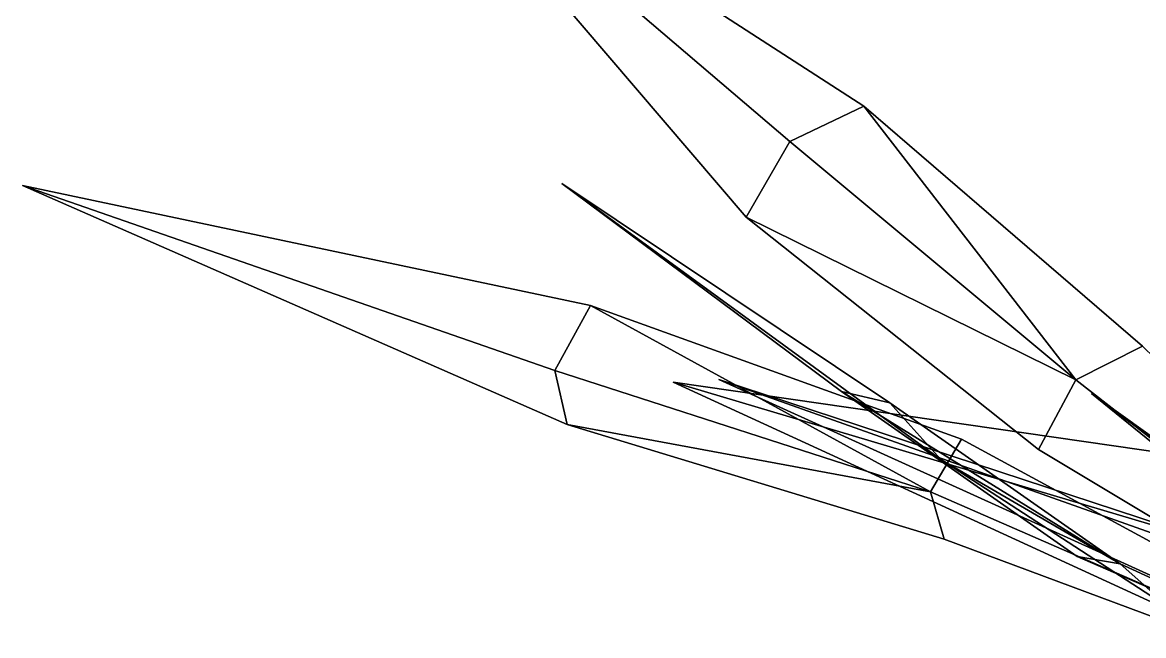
# Model space of a CAD drawing. Header units: metres. Extents: x -366 to 149, y -229 to 234.
# Drawn here: x -247.1 to -182.7, y 13.3 to 48.5 of the extents above; entities that cross this region are included whole.
import ezdxf

# ---------------------------------------------------------------- set-up
doc = ezdxf.new("R2010")
doc.units = ezdxf.units.M

msp = doc.modelspace()

# ---------------------------------------------------------------- linework, layer by layer
at = {"layer": 'coral-li_Mrstm', "color": 3}
for points in [[(-205.5343, 37.3321, 588.0914), (-226.0502, 61.3492, 601.0516), (-203.0144, 41.6791, 589.067)], [(-205.5343, 37.3321, 588.0914), (-203.0144, 41.6791, 589.067), (-226.0502, 61.3492, 601.0516)], [(-203.0144, 41.6791, 589.067), (-226.0502, 61.3492, 601.0516), (-198.7666, 43.7093, 591.0751)], [(-203.0144, 41.6791, 589.067), (-198.7666, 43.7093, 591.0751), (-226.0502, 61.3492, 601.0516)], [(-186.6003, 27.9984, 581.0763), (-203.0144, 41.6791, 589.067), (-198.7666, 43.7093, 591.0751)], [(-186.6003, 27.9984, 581.0763), (-198.7666, 43.7093, 591.0751), (-203.0144, 41.6791, 589.067)], [(-186.6003, 27.9984, 581.0763), (-198.7666, 43.7093, 591.0751), (-182.7716, 29.9405, 582.4479)], [(-186.6003, 27.9984, 581.0763), (-182.7716, 29.9405, 582.4479), (-198.7666, 43.7093, 591.0751)], [(-205.5343, 37.3321, 588.0914), (-203.0144, 41.6791, 589.067), (-186.6003, 27.9984, 581.0763)], [(-205.5343, 37.3321, 588.0914), (-186.6003, 27.9984, 581.0763), (-203.0144, 41.6791, 589.067)], [(-200.0601, 27.3263, 603.4025), (-216.1029, 39.2808, 631.0685), (-197.28, 26.6882, 607.6524)], [(-200.0601, 27.3263, 603.4025), (-197.28, 26.6882, 607.6524), (-216.1029, 39.2808, 631.0685)], [(-197.28, 26.6882, 607.6524), (-216.1029, 39.2808, 631.0685), (-194.357, 23.4317, 610.3076)], [(-197.28, 26.6882, 607.6524), (-194.357, 23.4317, 610.3076), (-216.1029, 39.2808, 631.0685)], [(-215.8028, 25.4438, 576.6824), (-247.0694, 39.1571, 576.4879), (-216.5093, 28.5416, 572.6694)], [(-215.8028, 25.4438, 576.6824), (-216.5093, 28.5416, 572.6694), (-247.0694, 39.1571, 576.4879)], [(-216.5093, 28.5416, 572.6694), (-247.0694, 39.1571, 576.4879), (-214.4568, 32.2796, 569.8387)], [(-216.5093, 28.5416, 572.6694), (-214.4568, 32.2796, 569.8387), (-247.0694, 39.1571, 576.4879)], [(-188.7442, 24.0057, 580.2664), (-205.5343, 37.3321, 588.0914), (-186.6003, 27.9984, 581.0763)], [(-188.7442, 24.0057, 580.2664), (-186.6003, 27.9984, 581.0763), (-205.5343, 37.3321, 588.0914)], [(-194.9537, 21.5818, 569.9573), (-216.5093, 28.5416, 572.6694), (-214.4568, 32.2796, 569.8387)], [(-194.9537, 21.5818, 569.9573), (-214.4568, 32.2796, 569.8387), (-216.5093, 28.5416, 572.6694)], [(-194.9537, 21.5818, 569.9573), (-214.4568, 32.2796, 569.8387), (-193.1613, 24.598, 567.1287)], [(-194.9537, 21.5818, 569.9573), (-193.1613, 24.598, 567.1287), (-214.4568, 32.2796, 569.8387)], [(-186.6003, 27.9984, 581.0763), (-182.7716, 29.9405, 582.4479), (-157.3015, 5.1356, 561.7098)], [(-186.6003, 27.9984, 581.0763), (-157.3015, 5.1356, 561.7098), (-182.7716, 29.9405, 582.4479)], [(-215.8028, 25.4438, 576.6824), (-216.5093, 28.5416, 572.6694), (-194.9537, 21.5818, 569.9573)], [(-215.8028, 25.4438, 576.6824), (-194.9537, 21.5818, 569.9573), (-216.5093, 28.5416, 572.6694)], [(-178.7129, 13.6148, 287.1815), (-209.7264, 27.8699, 286.38), (-178.5117, 18.5644, 285.8932)], [(-178.7129, 13.6148, 287.1815), (-178.5117, 18.5644, 285.8932), (-209.7264, 27.8699, 286.38)], [(-178.5117, 18.5644, 285.8932), (-209.7264, 27.8699, 286.38), (-176.0905, 23.00783, 286.663)], [(-178.5117, 18.5644, 285.8932), (-176.0905, 23.00783, 286.663), (-209.7264, 27.8699, 286.38)], [(-177.8318, 14.7448, 291.5845), (-207.0954, 28.0222, 303.119), (-177.1548, 17.4064, 295.9038)], [(-177.8318, 14.7448, 291.5845), (-177.1548, 17.4064, 295.9038), (-207.0954, 28.0222, 303.119)], [(-177.1548, 17.4064, 295.9038), (-207.0954, 28.0222, 303.119), (-174.9016, 17.449, 300.4995)], [(-177.1548, 17.4064, 295.9038), (-174.9016, 17.449, 300.4995), (-207.0954, 28.0222, 303.119)], [(-157.3015, 5.1356, 561.7098), (-188.7442, 24.0057, 580.2664), (-186.6003, 27.9984, 581.0763)], [(-157.3015, 5.1356, 561.7098), (-186.6003, 27.9984, 581.0763), (-188.7442, 24.0057, 580.2664)], [(-186.5213, 17.8699, 587.6542), (-200.0601, 27.3263, 603.4025), (-184.058, 17.4482, 591.5204)], [(-186.5213, 17.8699, 587.6542), (-184.058, 17.4482, 591.5204), (-200.0601, 27.3263, 603.4025)], [(-200.0601, 27.3263, 603.4025), (-197.28, 26.6882, 607.6524), (-184.058, 17.4482, 591.5204)], [(-200.0601, 27.3263, 603.4025), (-184.058, 17.4482, 591.5204), (-197.28, 26.6882, 607.6524)], [(-166.8741, 11.9466, 566.5328), (-185.7073, 27.2259, 590.565), (-164.4927, 12.03415, 571.0627)], [(-166.8741, 11.9466, 566.5328), (-164.4927, 12.03415, 571.0627), (-185.7073, 27.2259, 590.565)], [(-164.4927, 12.03415, 571.0627), (-185.7073, 27.2259, 590.565), (-161.7615, 9.3055, 574.4234)], [(-164.4927, 12.03415, 571.0627), (-161.7615, 9.3055, 574.4234), (-185.7073, 27.2259, 590.565)], [(-184.058, 17.4482, 591.5204), (-197.28, 26.6882, 607.6524), (-194.357, 23.4317, 610.3076)], [(-184.058, 17.4482, 591.5204), (-194.357, 23.4317, 610.3076), (-197.28, 26.6882, 607.6524)], [(-194.1725, 18.8638, 573.59), (-215.8028, 25.4438, 576.6824), (-194.9537, 21.5818, 569.9573)], [(-194.1725, 18.8638, 573.59), (-194.9537, 21.5818, 569.9573), (-215.8028, 25.4438, 576.6824)], [(-194.9537, 21.5818, 569.9573), (-193.1613, 24.598, 567.1287), (-157.3015, 5.1356, 561.7098)], [(-194.9537, 21.5818, 569.9573), (-157.3015, 5.1356, 561.7098), (-193.1613, 24.598, 567.1287)], [(-184.058, 17.4482, 591.5204), (-194.357, 23.4317, 610.3076), (-181.1588, 14.8643, 593.8074)], [(-184.058, 17.4482, 591.5204), (-181.1588, 14.8643, 593.8074), (-194.357, 23.4317, 610.3076)], [(-157.3015, 5.1356, 561.7098), (-194.1725, 18.8638, 573.59), (-194.9537, 21.5818, 569.9573)], [(-157.3015, 5.1356, 561.7098), (-194.9537, 21.5818, 569.9573), (-194.1725, 18.8638, 573.59)], [(-157.3015, 5.1356, 561.7098), (-186.5213, 17.8699, 587.6542), (-184.058, 17.4482, 591.5204)], [(-157.3015, 5.1356, 561.7098), (-184.058, 17.4482, 591.5204), (-186.5213, 17.8699, 587.6542)], [(-184.058, 17.4482, 591.5204), (-181.1588, 14.8643, 593.8074), (-157.3015, 5.1356, 561.7098)], [(-184.058, 17.4482, 591.5204), (-157.3015, 5.1356, 561.7098), (-181.1588, 14.8643, 593.8074)]]:
    msp.add_3dface(points, dxfattribs=at)

doc.saveas('drawing.dxf')
